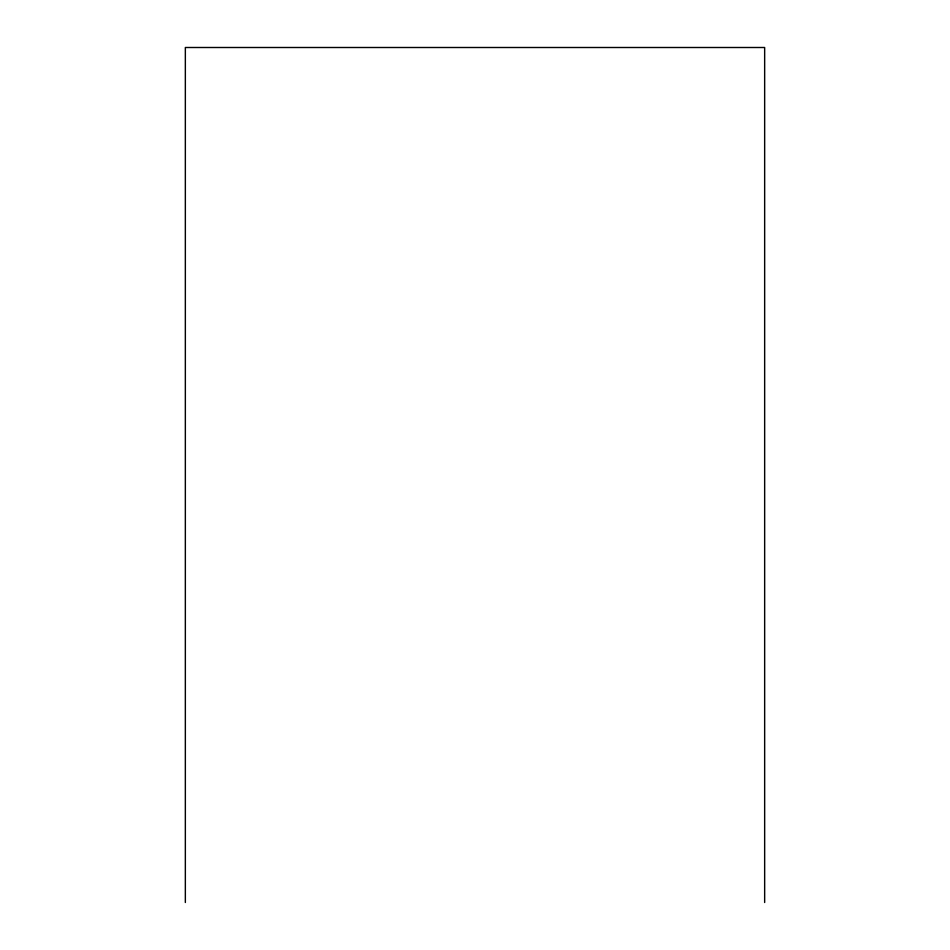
<?xml version="1.0" encoding="UTF-8"?>
<svg xmlns="http://www.w3.org/2000/svg" width="950" height="950" viewBox="0 0 950 950"><rect width="100%" height="100%" fill="white"/><g stroke="black" fill="none" stroke-linecap="round" stroke-linejoin="round"><path stroke-width="1.43" d="M764.655 902.5L764.655 47.5L185.345 47.5L185.345 902.5"/></g></svg>
